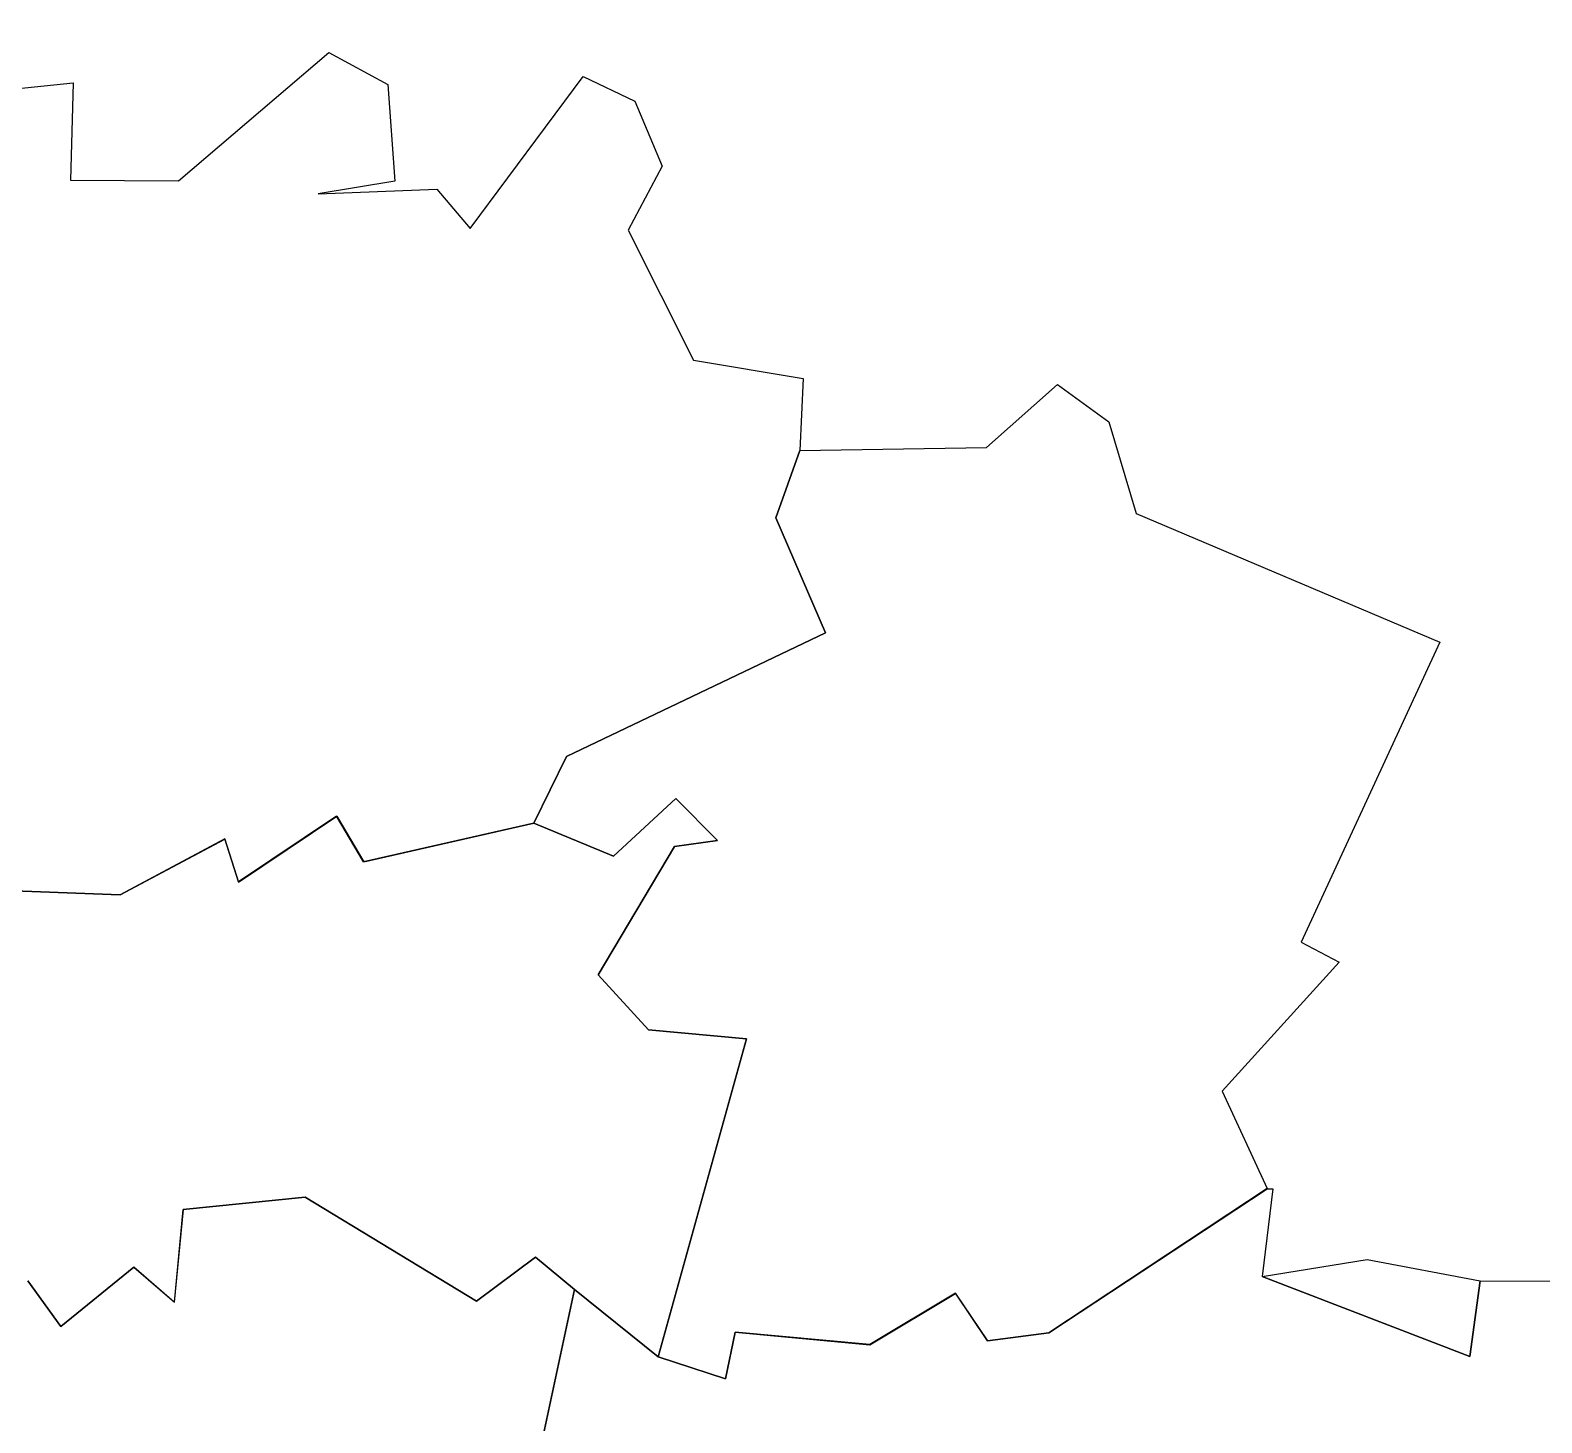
# Model space of a CAD drawing. Header units: inches. Extents: x 11 to 167, y -177 to -21.
# Drawn here: x 88.7 to 140.3, y -97.1 to -49.6 of the extents above; entities that cross this region are included whole.
import ezdxf

# ---------------------------------------------------------------- set-up
doc = ezdxf.new("R2010")
doc.units = ezdxf.units.IN
doc.header["$MEASUREMENT"] = 0
doc.layers.add('Layer 1', color=7, linetype='Continuous')
doc.layers.add('Layer 2', color=7, linetype='Continuous')

# ---------------------------------------------------------------- blocks, each defined once
blk = doc.blocks.new('block 5')
at = {"layer": 'Layer 2', "color": 250, "lineweight": 25, "true_color": 0x231f20}
for points in [[(98.863, -50.347), (100.88, -51.437), (101.117, -54.734), (98.496, -55.164), (102.555, -55.006), (103.693, -56.349), (107.55, -51.158), (109.312, -52.004), (110.242, -54.227), (109.086, -56.411), (111.317, -60.851), (115.065, -61.478), (114.952, -63.932), (114.952, -63.932), (114.133, -66.236), (115.829, -70.162), (106.979, -74.381), (105.869, -76.654), (105.869, -76.654), (100.051, -77.976), (99.129, -76.414), (95.779, -78.663), (95.31, -77.196), (91.736, -79.1), (85.077, -78.853)], [(87.819, -51.612), (90.126, -51.379), (90.037, -54.703), (93.728, -54.725), (98.863, -50.347)], [(125.502, -62.949), (126.431, -66.084), (136.806, -70.479), (132.065, -80.717), (133.363, -81.408), (129.375, -85.81), (130.906, -89.136), (130.906, -89.136), (123.446, -94.061), (121.361, -94.329), (120.269, -92.709), (117.343, -94.462), (112.737, -94.036), (112.411, -95.627), (110.109, -94.885), (110.109, -94.885), (113.126, -84.018), (109.775, -83.716), (108.057, -81.836), (110.67, -77.454), (112.138, -77.252), (110.709, -75.812), (108.585, -77.786), (105.869, -76.656), (105.869, -76.656), (106.979, -74.383), (115.829, -70.164), (114.133, -66.237), (114.952, -63.933), (114.952, -63.933), (121.321, -63.831), (123.752, -61.677), (125.502, -62.949)], [(105.869, -76.656), (108.585, -77.786), (110.709, -75.812), (112.138, -77.252), (110.67, -77.454), (108.057, -81.836), (109.775, -83.716), (113.126, -84.018), (110.109, -94.885), (110.109, -94.885), (107.251, -92.583), (107.251, -92.583), (105.922, -91.477), (103.908, -92.98), (98.057, -89.43), (93.883, -89.849), (93.586, -93.008), (92.206, -91.818), (89.707, -93.841), (88.579, -92.288)], [(85.079, -78.858), (91.738, -79.106), (95.312, -77.201), (95.78, -78.668), (99.131, -76.419), (100.053, -77.981), (105.869, -76.656)], [(131.103, -89.144), (130.735, -92.142), (130.735, -92.142), (137.833, -94.869), (138.177, -92.281), (138.177, -92.281), (142.727, -92.299), (143.421, -94.344), (146.159, -94.147), (148.301, -99.504)], [(105.955, -98.635), (107.253, -92.583), (107.253, -92.583), (110.111, -94.885), (110.111, -94.885), (112.411, -95.627), (112.737, -94.036), (117.343, -94.466), (120.269, -92.713), (121.361, -94.331), (123.446, -94.063), (130.904, -89.138), (130.904, -89.138), (131.103, -89.144)], [(88.581, -92.288), (89.709, -93.841), (92.208, -91.818), (93.588, -93.008), (93.885, -89.849), (98.059, -89.43), (103.908, -92.98), (105.922, -91.477), (107.253, -92.583), (107.253, -92.583), (105.955, -98.635), (105.955, -98.635), (99.118, -101.566), (94.616, -100.663), (94.792, -102.902), (92.376, -102.741), (91.566, -104.278), (91.566, -104.278), (87.624, -105.011)], [(134.324, -91.555), (138.177, -92.282), (138.177, -92.282), (137.833, -94.869), (130.735, -92.142), (130.735, -92.142), (134.324, -91.555)]]:
    blk.add_lwpolyline(points, dxfattribs=at)
blk = doc.blocks.new('block 2')
at = {"layer": 'Layer 2'}
blk.add_blockref('block 5', (0, 0), dxfattribs=at)

msp = doc.modelspace()

# ---------------------------------------------------------------- linework, layer by layer
at = {"layer": 'Layer 1', "color": 250, "lineweight": 25, "true_color": 0x231f20}
msp.add_open_spline([(162.513, -176.859), (162.513, -176.859), (14.817, -176.859), (14.817, -176.859), (12.488, -176.859), (10.583, -174.954), (10.583, -172.626), (10.583, -172.626), (10.583, -24.93), (10.583, -24.93), (10.583, -22.601), (12.488, -20.696), (14.817, -20.696), (14.817, -20.696), (162.513, -20.696), (162.513, -20.696), (164.841, -20.696), (166.746, -22.601), (166.746, -24.93), (166.746, -24.93), (166.746, -172.626), (166.746, -172.626), (166.746, -174.954), (164.841, -176.859), (162.513, -176.859)], degree=3, knots=[0, 0, 0, 0, 1, 1, 1, 2, 2, 2, 3, 3, 3, 4, 4, 4, 5, 5, 5, 6, 6, 6, 7, 7, 7, 8, 8, 8, 8], dxfattribs=at)

# ---------------------------------------------------------------- block references
at = {"layer": 'Layer 2'}
msp.add_blockref('block 2', (0, 0), dxfattribs=at)

doc.saveas('drawing.dxf')
